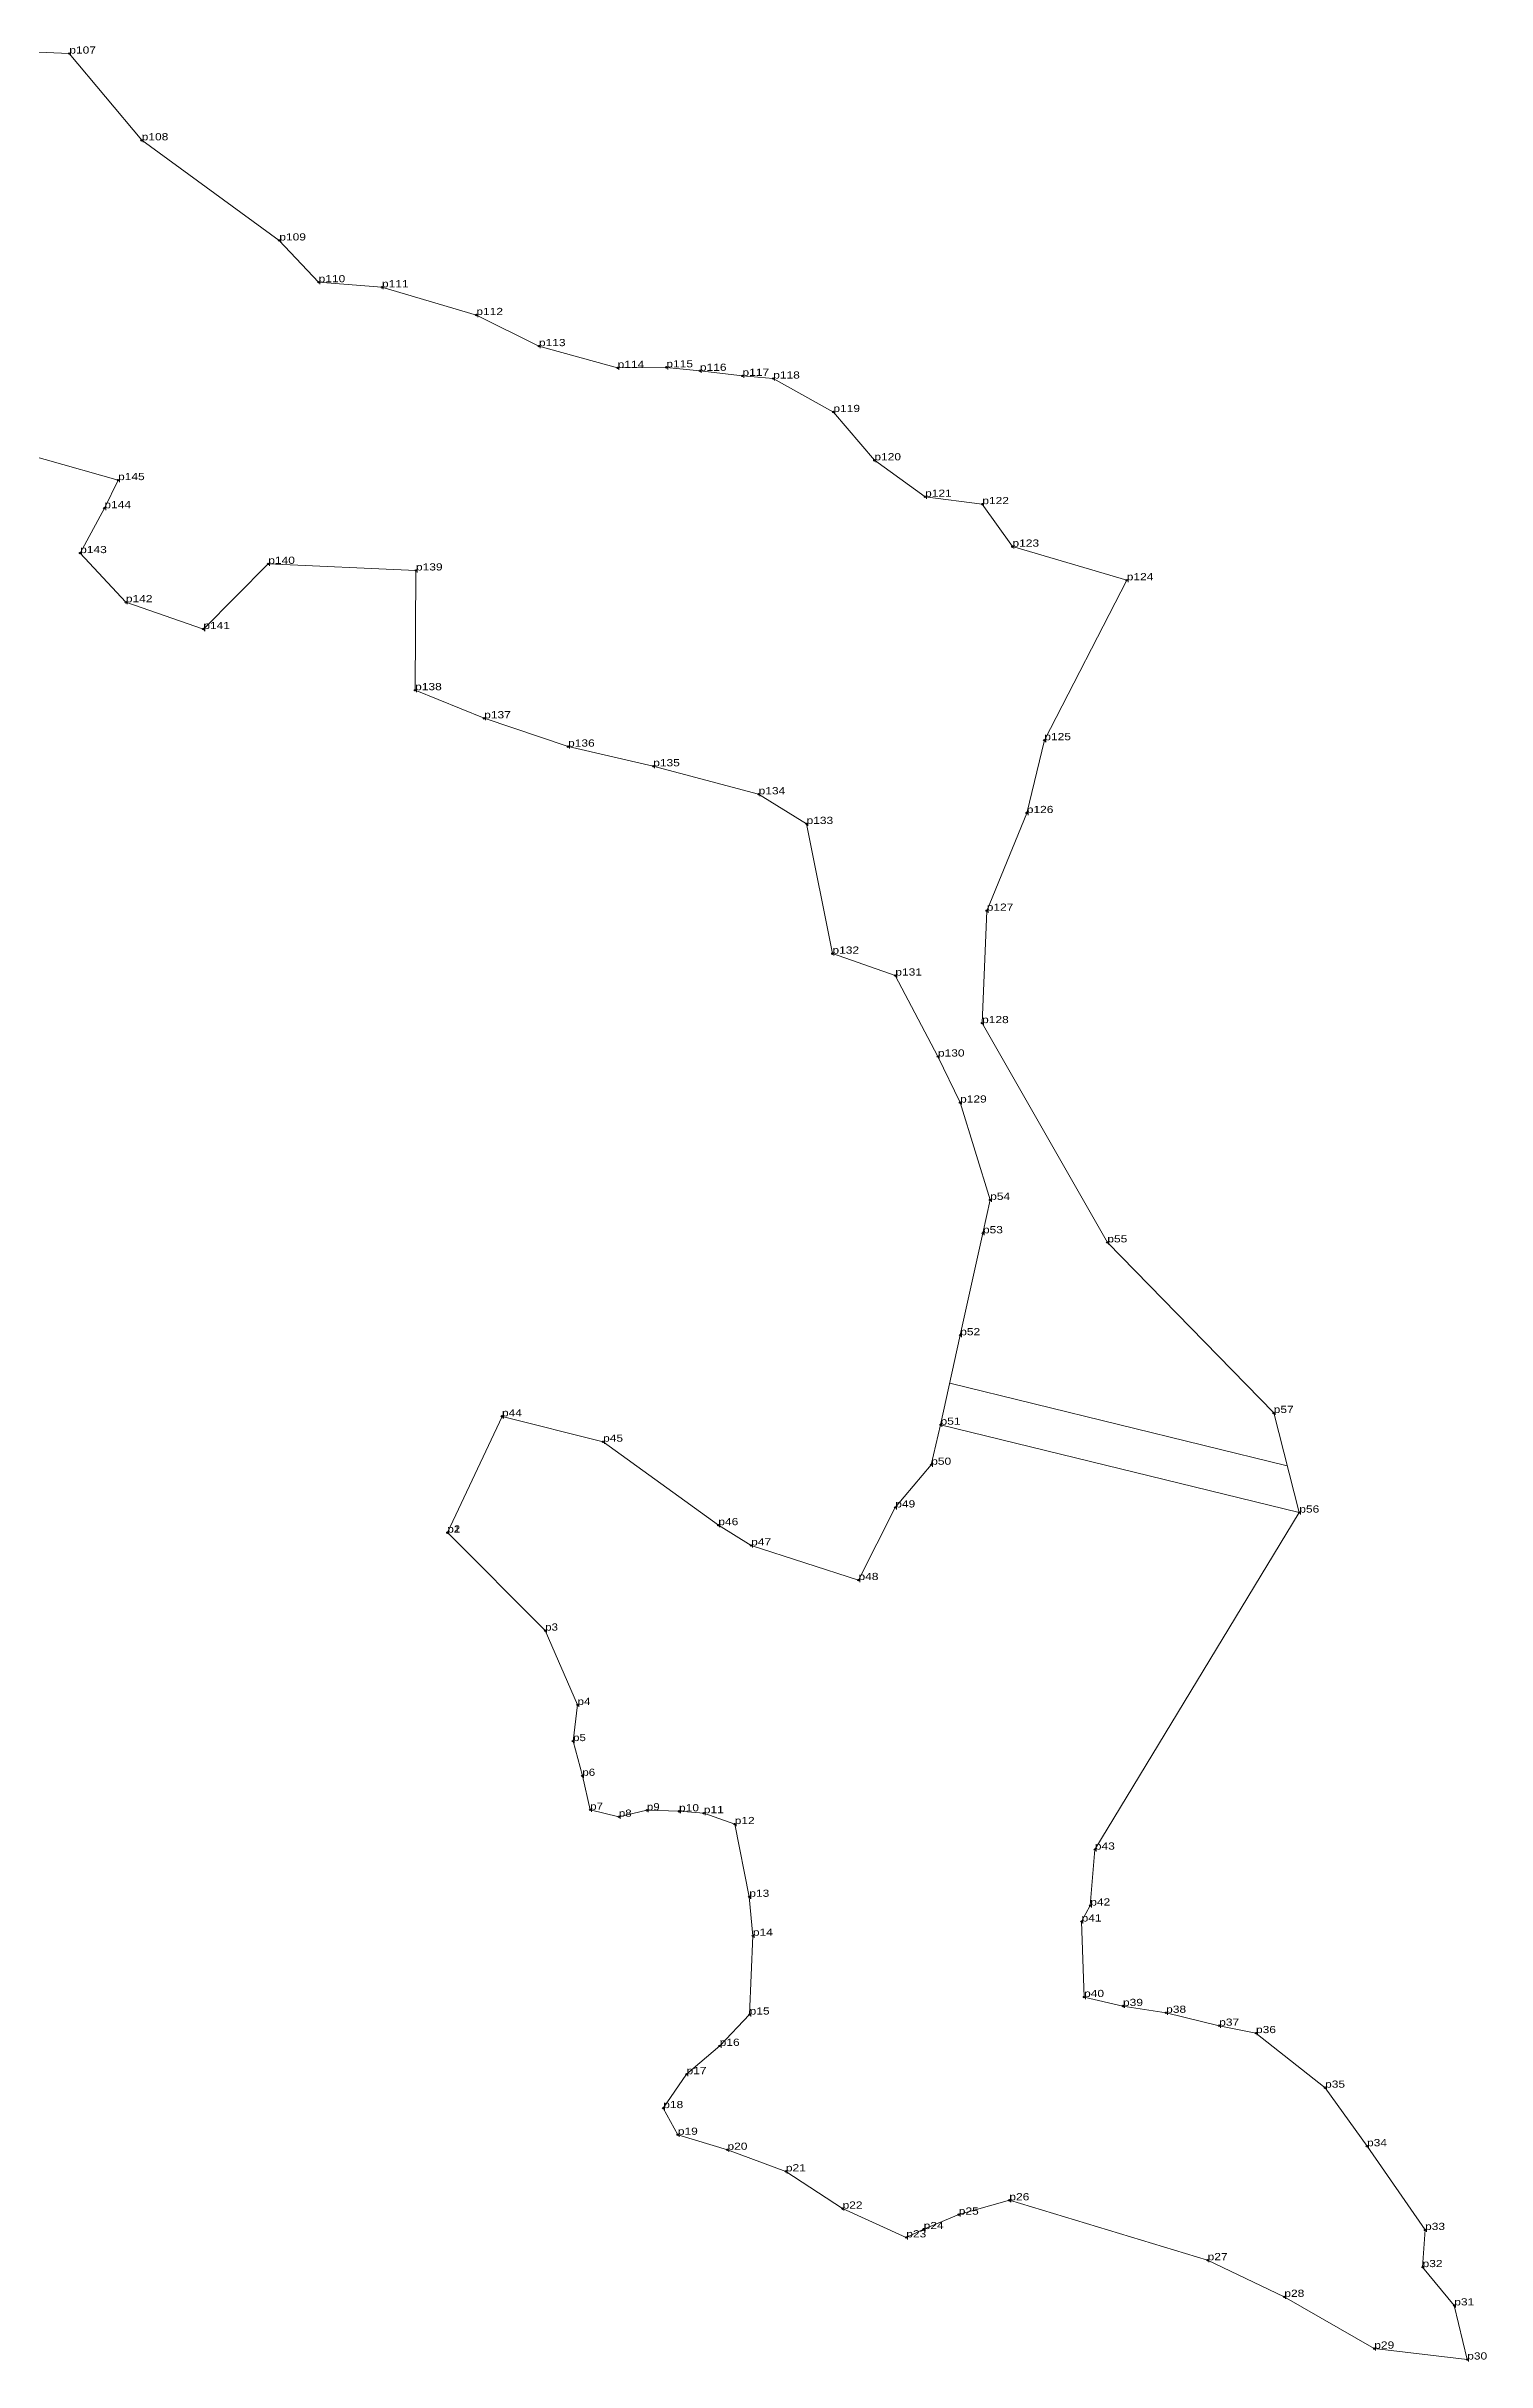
# Model space of a CAD drawing. Header units: metres. Extents: x 544648 to 555948, y 1833669 to 1842315.
# Drawn here: x 555587 to 555948, y 1840002 to 1840584 of the extents above; entities that cross this region are included whole.
import ezdxf

# ---------------------------------------------------------------- set-up
doc = ezdxf.new("R2010")
doc.units = ezdxf.units.M
doc.header["$LTSCALE"] = 0.72
doc.header["$PDMODE"] = 32
doc.header["$PDSIZE"] = 0.36
doc.layers.add('10', color=7, linetype='Continuous', lineweight=13)
doc.layers.add('12', color=7, linetype='Continuous')
doc.layers.add('7', color=7, linetype='Continuous')

msp = doc.modelspace()

# ---------------------------------------------------------------- linework, layer by layer
at = {"layer": '10'}
for p, q in [((555816.17, 1840259.94), (555811.23, 1840237.47)), ((555898.34, 1840227.18), (555813.53, 1840247.95)), ((555894.94, 1840240.42), (555901.37, 1840215.4))]:
    msp.add_line(p, q, dxfattribs=at)
for points in [[(555837.31, 1840409.39), (555858.02, 1840449.56), (555829.3, 1840458), (555821.72, 1840468.68), (555807.35, 1840470.53), (555794.61, 1840479.69), (555784.31, 1840491.82), (555769.18, 1840500.22), (555761.46, 1840500.9), (555750.76, 1840502.16), (555742.34, 1840503.03), (555730.09, 1840502.89), (555710.32, 1840508.36), (555694.6, 1840516.18), (555670.88, 1840523.14), (555654.96, 1840524.41), (555645.09, 1840534.9), (555610.51, 1840560.06), (555592.32, 1840581.84), (555567.22, 1840582.92)], [(555816.17, 1840259.94), (555821.88, 1840285.55), (555823.7, 1840293.94), (555816.14, 1840318.38), (555810.57, 1840329.94), (555799.87, 1840350.28), (555784.07, 1840355.78), (555777.56, 1840388.36), (555765.52, 1840395.81), (555739.03, 1840402.84), (555717.64, 1840407.78), (555696.56, 1840414.89), (555679.21, 1840421.95), (555679.42, 1840452.02), (555642.31, 1840453.68), (555626, 1840437.31), (555606.53, 1840444.04), (555595.04, 1840456.38), (555601.13, 1840467.65), (555604.57, 1840474.71), (555567.81, 1840485.07)], [(555894.94, 1840240.42), (555853.14, 1840283.26), (555821.67, 1840338.33), (555822.84, 1840366.57), (555832.9, 1840391.1), (555837.31, 1840409.39)], [(555687.32, 1840210.39), (555701.04, 1840239.57), (555726.44, 1840233.2), (555755.4, 1840212.24), (555763.64, 1840207.15), (555790.61, 1840198.46), (555799.85, 1840216.69), (555808.88, 1840227.41), (555811.23, 1840237.47)], [(555850, 1840130.76), (555901.37, 1840215.4), (555811.23, 1840237.47)], [(555687.32, 1840210.39), (555711.89, 1840185.76), (555720.04, 1840167.08), (555718.89, 1840158.01), (555721.23, 1840149.28), (555723.2, 1840140.76), (555730.4, 1840139.02), (555737.45, 1840140.63), (555745.52, 1840140.38), (555751.75, 1840139.9), (555759.51, 1840137.17), (555763.18, 1840118.9), (555764.08, 1840109.11), (555763.26, 1840089.33), (555755.74, 1840081.47), (555747.41, 1840074.35), (555741.55, 1840065.83), (555745.22, 1840059.13), (555757.69, 1840055.37), (555772.37, 1840049.95), (555786.62, 1840040.59), (555802.62, 1840033.36), (555806.99, 1840035.45), (555815.81, 1840039.08), (555828.52, 1840042.68), (555878.34, 1840027.63), (555897.61, 1840018.43), (555920.21, 1840005.43), (555943.56, 1840002.69), (555940.3, 1840016.28), (555932.34, 1840025.9), (555932.97, 1840035.23), (555918.39, 1840056.26), (555907.85, 1840070.96), (555890.49, 1840084.67), (555881.24, 1840086.53), (555867.91, 1840089.77), (555857.07, 1840091.48), (555847.3, 1840093.74), (555846.67, 1840112.7)], [(555846.67, 1840112.7), (555848.85, 1840116.71), (555850, 1840130.76)]]:
    msp.add_lwpolyline(points, dxfattribs=at)
at = {"layer": '7'}
for p in [(555592.32, 1840581.84), (555610.51, 1840560.05), (555645.09, 1840534.9), (555654.96, 1840524.41), (555670.88, 1840523.14), (555694.6, 1840516.18), (555710.32, 1840508.36), (555730.09, 1840502.89), (555742.34, 1840503.03), (555750.76, 1840502.16), (555761.46, 1840500.9), (555769.18, 1840500.22), (555784.31, 1840491.82), (555794.61, 1840479.69), (555604.57, 1840474.71), (555807.35, 1840470.53), (555601.13, 1840467.65), (555821.71, 1840468.68), (555829.3, 1840458), (555595.04, 1840456.38), (555642.31, 1840453.67), (555679.42, 1840452.02), (555858.02, 1840449.57), (555606.53, 1840444.03), (555626, 1840437.31), (555679.21, 1840421.95), (555696.56, 1840414.89), (555717.64, 1840407.77), (555837.31, 1840409.39), (555739.03, 1840402.85), (555765.51, 1840395.81), (555777.56, 1840388.36), (555832.91, 1840391.1), (555822.85, 1840366.57), (555784.07, 1840355.78), (555799.87, 1840350.28), (555821.67, 1840338.33), (555810.57, 1840329.95), (555816.14, 1840318.38), (555823.7, 1840293.94), (555821.88, 1840285.55), (555853.14, 1840283.26), (555816.17, 1840259.93), (555701.04, 1840239.57), (555811.23, 1840237.47), (555894.94, 1840240.41), (555726.44, 1840233.2), (555808.88, 1840227.41), (555799.85, 1840216.69), (555901.37, 1840215.41), (555687.32, 1840210.39), (555687.33, 1840210.37), (555755.41, 1840212.24), (555763.63, 1840207.15), (555790.61, 1840198.46), (555711.89, 1840185.76), (555720.04, 1840167.08), (555718.89, 1840158.01), (555721.23, 1840149.28), (555723.2, 1840140.76), (555730.4, 1840139.02), (555737.45, 1840140.63), (555745.52, 1840140.38), (555751.75, 1840139.9), (555759.51, 1840137.17), (555850.01, 1840130.76), (555763.18, 1840118.9), (555848.85, 1840116.71), (555764.08, 1840109.11), (555846.67, 1840112.7), (555847.3, 1840093.74), (555857.07, 1840091.48), (555763.26, 1840089.33), (555867.91, 1840089.77), (555881.24, 1840086.53), (555755.74, 1840081.47), (555890.49, 1840084.67), (555747.41, 1840074.35), (555907.85, 1840070.96), (555741.55, 1840065.83), (555745.22, 1840059.13), (555757.69, 1840055.37), (555918.39, 1840056.26), (555772.37, 1840049.95), (555786.62, 1840040.59), (555815.81, 1840039.08), (555828.52, 1840042.68), (555802.62, 1840033.35), (555806.99, 1840035.45), (555932.97, 1840035.23), (555878.34, 1840027.63), (555932.34, 1840025.9), (555897.61, 1840018.43), (555940.3, 1840016.28), (555920.21, 1840005.43), (555943.56, 1840002.69)]:
    msp.add_point(p, dxfattribs=at)

# ---------------------------------------------------------------- texts
at = {"layer": '12'}
for s, width, p in [('p107', 1.25, (555592.32, 1840581.84)), ('p108', 1.25, (555610.51, 1840560.06)), ('p109', 1.25, (555645.09, 1840534.9)), ('p110', 1.25, (555654.96, 1840524.41)), ('p111', 1.25, (555670.88, 1840523.14)), ('p112', 1.25, (555694.6, 1840516.18)), ('p113', 1.25, (555710.32, 1840508.36)), ('p114', 1.25, (555730.09, 1840502.89)), ('p115', 1.25, (555742.34, 1840503.03)), ('p116', 1.25, (555750.76, 1840502.16)), ('p117', 1.25, (555761.46, 1840500.9)), ('p118', 1.25, (555769.18, 1840500.22)), ('p119', 1.25, (555784.31, 1840491.82)), ('p120', 1.25, (555794.61, 1840479.69)), ('p145', 1.25, (555604.57, 1840474.71)), ('p144', 1.25, (555601.13, 1840467.65)), ('p121', 1.25, (555807.35, 1840470.53)), ('p122', 1.25, (555821.72, 1840468.68)), ('p143', 1.25, (555595.04, 1840456.38)), ('p123', 1.25, (555829.3, 1840458)), ('p140', 1.25, (555642.31, 1840453.68)), ('p139', 1.25, (555679.42, 1840452.02)), ('p124', 1.25, (555858.02, 1840449.56)), ('p142', 1.25, (555606.53, 1840444.04)), ('p141', 1.25, (555626, 1840437.31)), ('p138', 1.25, (555679.21, 1840421.95)), ('p137', 1.25, (555696.56, 1840414.89)), ('p125', 1.25, (555837.31, 1840409.39)), ('p136', 1.25, (555717.64, 1840407.78)), ('p135', 1.25, (555739.03, 1840402.84)), ('p134', 1.25, (555765.52, 1840395.81)), ('p133', 1.25, (555777.56, 1840388.36)), ('p126', 1.25, (555832.9, 1840391.1)), ('p127', 1.25, (555822.84, 1840366.57)), ('p132', 1.25, (555784.07, 1840355.78)), ('p131', 1.25, (555799.87, 1840350.28)), ('p128', 1.25, (555821.67, 1840338.33)), ('p130', 1.25, (555810.57, 1840329.94)), ('p129', 1.25, (555816.14, 1840318.38)), ('p54', 1.25, (555823.7, 1840293.94)), ('p53', 1.25, (555821.88, 1840285.55)), ('p55', 1.25, (555853.14, 1840283.26)), ('p52', 1.25, (555816.17, 1840259.94)), ('p44', 1.25, (555701.04, 1840239.57)), ('p51', 1.25, (555811.23, 1840237.47)), ('p57', 1.25, (555894.94, 1840240.42)), ('p45', 1.25, (555726.44, 1840233.2)), ('p50', 1.25, (555808.88, 1840227.41)), ('p46', 1.25, (555755.4, 1840212.24)), ('p49', 1.25, (555799.85, 1840216.69)), ('p56', 1.25, (555901.37, 1840215.4)), ('p2', 1.2, (555687.32, 1840210.39)), ('p1', 1.2, (555687.33, 1840210.37)), ('p47', 1.25, (555763.64, 1840207.15)), ('p48', 1.25, (555790.61, 1840198.46)), ('p3', 1.2, (555711.89, 1840185.76)), ('p4', 1.2, (555720.04, 1840167.08)), ('p5', 1.2, (555718.89, 1840158.01)), ('p6', 1.2, (555721.23, 1840149.28)), ('p7', 1.2, (555723.2, 1840140.76)), ('p8', 1.2, (555730.4, 1840139.02)), ('p9', 1.2, (555737.45, 1840140.63)), ('p10', 1.25, (555745.52, 1840140.38)), ('p11', 1.25, (555751.75, 1840139.9)), ('p12', 1.25, (555759.51, 1840137.17)), ('p43', 1.25, (555850, 1840130.76)), ('p13', 1.25, (555763.18, 1840118.9)), ('p42', 1.25, (555848.85, 1840116.71)), ('p14', 1.25, (555764.08, 1840109.11)), ('p41', 1.25, (555846.67, 1840112.7)), ('p40', 1.25, (555847.3, 1840093.74)), ('p39', 1.25, (555857.07, 1840091.48)), ('p38', 1.25, (555867.91, 1840089.77)), ('p15', 1.25, (555763.26, 1840089.33)), ('p37', 1.25, (555881.24, 1840086.53)), ('p36', 1.25, (555890.49, 1840084.67)), ('p16', 1.25, (555755.74, 1840081.47)), ('p17', 1.25, (555747.41, 1840074.35)), ('p35', 1.25, (555907.85, 1840070.96)), ('p18', 1.25, (555741.55, 1840065.83)), ('p19', 1.25, (555745.22, 1840059.13)), ('p20', 1.25, (555757.69, 1840055.37)), ('p34', 1.25, (555918.39, 1840056.26)), ('p21', 1.25, (555772.37, 1840049.95)), ('p22', 1.25, (555786.62, 1840040.59)), ('p25', 1.25, (555815.81, 1840039.08)), ('p26', 1.25, (555828.52, 1840042.68)), ('p23', 1.25, (555802.62, 1840033.36)), ('p24', 1.25, (555806.99, 1840035.45)), ('p33', 1.25, (555932.97, 1840035.23)), ('p27', 1.25, (555878.34, 1840027.63)), ('p32', 1.25, (555932.34, 1840025.9)), ('p28', 1.25, (555897.61, 1840018.43)), ('p31', 1.25, (555940.3, 1840016.28)), ('p29', 1.25, (555920.21, 1840005.43)), ('p30', 1.25, (555943.56, 1840002.69))]:
    msp.add_text(s, height=1.8, dxfattribs=dict(at, width=width)).set_placement(p)

doc.saveas('drawing.dxf')
